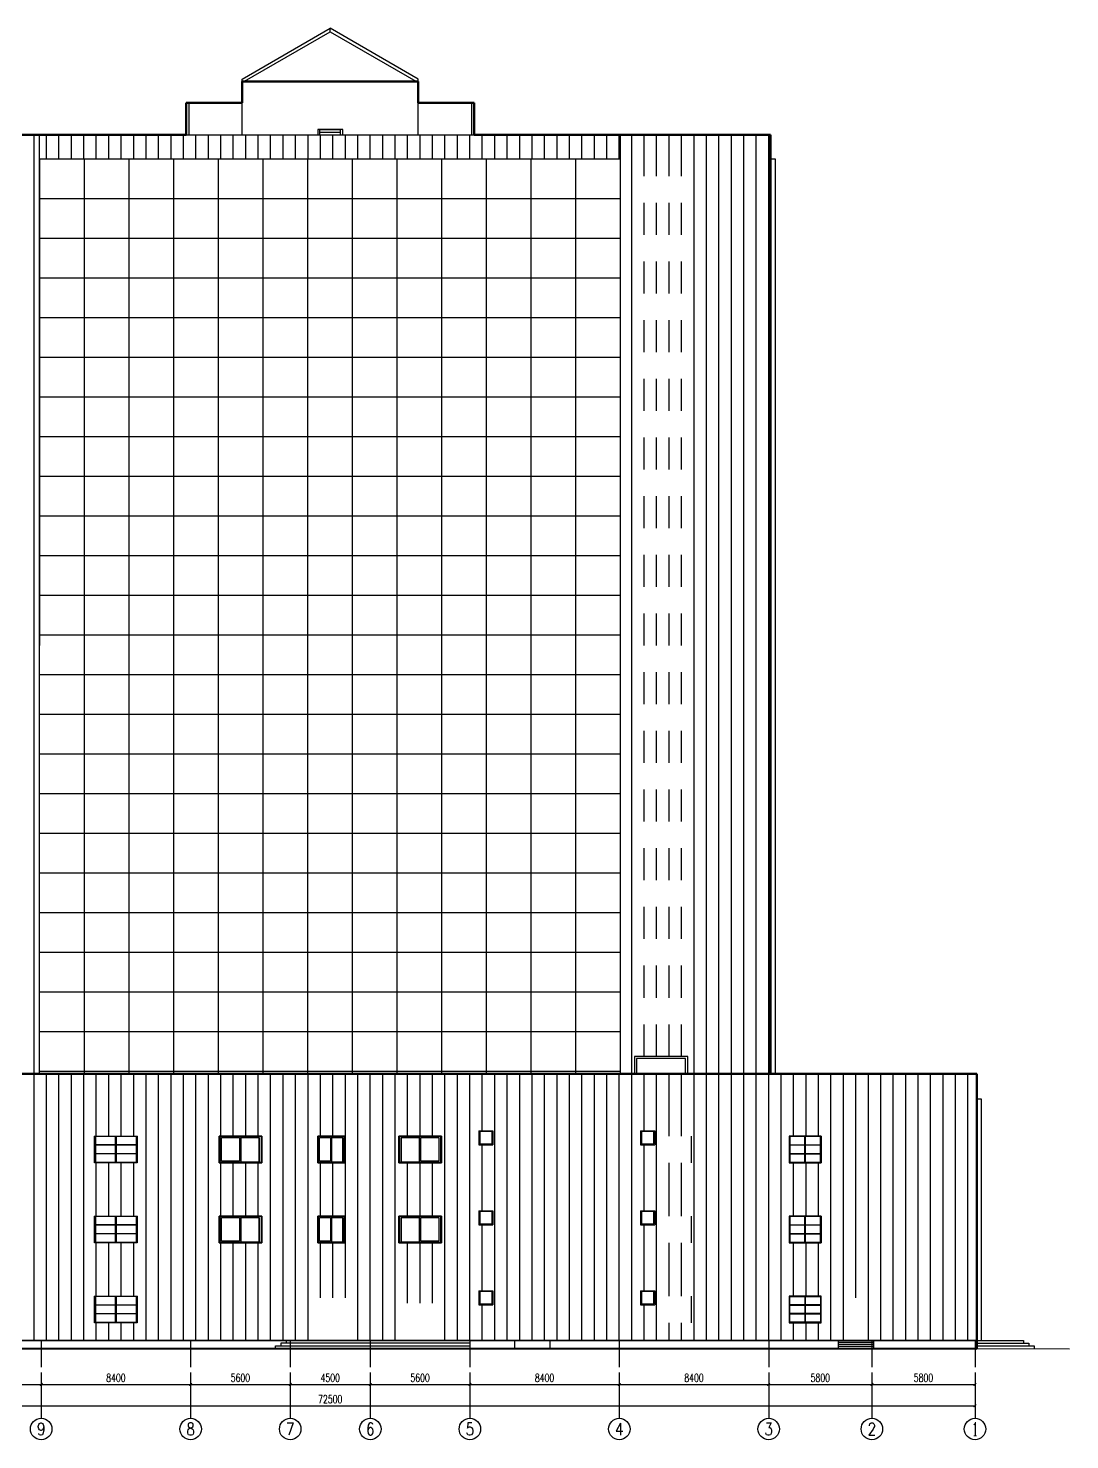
# Model space of a CAD drawing. Extents: x -71925 to 16924, y -5583 to 73800.
# Drawn here: x -41627 to 16924, y -5583 to 73800 of the extents above; entities that cross this region are included whole.
import ezdxf
from ezdxf.enums import TextEntityAlignment as Align

# ---------------------------------------------------------------- set-up
doc = ezdxf.new("R2010")
doc.units = 0
doc.header["$LTSCALE"] = 1000
doc.header["$MEASUREMENT"] = 0
for name, color, linetype in [('3T_GLASS', 5, 'Continuous'), ('AXIS', 3, 'Continuous'), ('AXIS_TEXT', 7, 'Continuous'), ('E_CURTWALL', 71, 'Continuous'), ('E_FLOOR', 4, 'Continuous'), ('E_LINE', 7, 'Continuous'), ('E_ROOF', 4, 'Continuous'), ('E_STAIR', 2, 'Continuous'), ('E_WINDOW', 4, 'Continuous'), ('WALL', 160, 'Continuous')]:
    doc.layers.add(name, color=color, linetype=linetype)
doc.layers.add('DOTE', color=1, linetype='Continuous', plot=False)
doc.layers.add('outline', color=10, linetype='Continuous', lineweight=50)
doc.styles.add('_TCH_AXIS', font='COMPLEX', dxfattribs={"bigfont": 'GBCBIG'})
doc.styles.add('_TCH_DIM_T3', font='SIMPLEX', dxfattribs={"width": 0.705882, "bigfont": 'GBCBIG'})
doc.dimstyles.new('_TCH_ARCH&&100', dxfattribs={"dimtxt": 297.5, "dimasz": 100, "dimexe": 250, "dimexo": 300, "dimgap": 126.25, "dimtad": 1, "dimdec": 0, "dimzin": 0, "dimdsep": 46, "dimtxsty": '_TCH_DIM_T3', "dimblk": 'ARCHTICK', "dimcen": 0.09, "dimclrt": 7, "dimazin": 2, "dimtfac": 1, "dimtdec": 0, "dimtix": 1, "dimtmove": 2, "dimatfit": 3, "dimfxl": 1, "dimtolj": 1, "dimtzin": 0, "dimarcsym": 0})
pattern_1 = [(90, (0, 0), (-700, 4e-14), [])]

# ---------------------------------------------------------------- blocks, each defined once
blk = doc.blocks.new('*U2')
at = {"layer": 'E_WINDOW'}
for p, q in [((0, 800), (800, 800)), ((0, 800), (0, 0)), ((800, 800), (800, 0)), ((0, 0), (800, 0)), ((53, 747), (53, 53)), ((747, 747), (53, 747)), ((53, 53), (747, 53)), ((747, 53), (747, 747))]:
    blk.add_line(p, q, dxfattribs=at)
blk = doc.blocks.new('*U3')
at = {"layer": 'E_WINDOW'}
for p, q in [((0, 800), (800, 800)), ((0, 800), (0, 0)), ((800, 800), (800, 0)), ((0, 0), (800, 0)), ((53, 747), (53, 53)), ((747, 747), (53, 747)), ((53, 53), (747, 53)), ((747, 53), (747, 747))]:
    blk.add_line(p, q, dxfattribs=at)
blk = doc.blocks.new('*U5')
at = {"layer": 'E_WINDOW'}
for p, q in [((48, 1467), (0, 1500)), ((0, 1500), (2400, 1500)), ((0, 0), (0, 1500)), ((2352, 1467), (48, 1467)), ((48, 1467), (48, 33)), ((48, 996), (48, 1013)), ((48, 1013), (1176, 1013)), ((1176, 996), (48, 996)), ((1176, 1466), (1224, 1466)), ((1176, 34), (1176, 1466)), ((1224, 1466), (1224, 34)), ((1224, 1013), (2352, 1013)), ((2352, 996), (1224, 996)), ((2400, 1500), (2352, 1467)), ((2352, 33), (2352, 1467)), ((2352, 1013), (2352, 996)), ((2400, 1500), (2400, 0)), ((48, 33), (0, 0)), ((2400, 0), (0, 0)), ((48, 500), (48, 517)), ((48, 517), (1176, 517)), ((1176, 500), (48, 500)), ((48, 33), (2352, 33)), ((1224, 34), (1176, 34)), ((1224, 517), (2352, 517)), ((2352, 500), (1224, 500)), ((2352, 517), (2352, 500)), ((2352, 33), (2400, 0))]:
    blk.add_line(p, q, dxfattribs=at)
blk = doc.blocks.new('*U6')
at = {"layer": 'E_WINDOW'}
for p, q in [((2400, 1500), (0, 1500)), ((0, 0), (0, 1500)), ((40, 1483), (2360, 1483)), ((40, 17), (40, 1483)), ((140, 1417), (141, 1417)), ((140, 1417), (140, 83)), ((141, 33), (141, 1418)), ((141, 1418), (1150, 1418)), ((1150, 1483), (1150, 17)), ((1250, 1417), (2260, 1417)), ((1250, 83), (1250, 1417)), ((2260, 1417), (2260, 83)), ((2360, 17), (2360, 1483)), ((2400, 1500), (2400, 0)), ((0, 0), (2400, 0)), ((2360, 17), (40, 17)), ((141, 83), (140, 83)), ((1150, 33), (141, 33)), ((2260, 83), (1250, 83))]:
    blk.add_line(p, q, dxfattribs=at)
blk = doc.blocks.new('*U7')
at = {"layer": 'E_WINDOW'}
for p, q in [((1500, 1500), (0, 1500)), ((0, 0), (0, 1500)), ((25, 1483), (1475, 1483)), ((25, 1483), (25, 17)), ((88, 1417), (719, 1417)), ((88, 83), (88, 1417)), ((719, 1417), (719, 83)), ((781, 17), (781, 1483)), ((781, 1418), (1412, 1418)), ((1412, 1418), (1412, 33)), ((1412, 1417), (1412, 1417)), ((1412, 83), (1412, 1417)), ((1475, 1483), (1475, 17)), ((1500, 1500), (1500, 0)), ((0, 0), (1500, 0)), ((1475, 17), (25, 17)), ((719, 83), (88, 83)), ((1412, 33), (781, 33)), ((1412, 83), (1412, 83))]:
    blk.add_line(p, q, dxfattribs=at)
blk = doc.blocks.new('*U8')
at = {"layer": 'E_WINDOW'}
for p, q in [((2400, 1500), (0, 1500)), ((0, 0), (0, 1500)), ((40, 1483), (2360, 1483)), ((40, 1483), (40, 17)), ((140, 1417), (1150, 1417)), ((140, 83), (140, 1417)), ((1150, 1417), (1150, 83)), ((1250, 17), (1250, 1483)), ((1250, 1418), (2259, 1418)), ((2259, 1418), (2259, 33)), ((2259, 1417), (2260, 1417)), ((2260, 83), (2260, 1417)), ((2360, 1483), (2360, 17)), ((2400, 1500), (2400, 0)), ((0, 0), (2400, 0)), ((2360, 17), (40, 17)), ((1150, 83), (140, 83)), ((2259, 33), (1250, 33)), ((2260, 83), (2259, 83))]:
    blk.add_line(p, q, dxfattribs=at)
blk = doc.blocks.new('*U9')
at = {"layer": 'E_WINDOW'}
for p, q in [((0, 800), (800, 800)), ((0, 800), (0, 0)), ((800, 800), (800, 0)), ((0, 0), (800, 0)), ((53, 747), (53, 53)), ((747, 747), (53, 747)), ((53, 53), (747, 53)), ((747, 53), (747, 747))]:
    blk.add_line(p, q, dxfattribs=at)
blk = doc.blocks.new('*U10')
at = {"layer": 'E_WINDOW'}
for p, q in [((0, 800), (800, 800)), ((0, 800), (0, 0)), ((800, 800), (800, 0)), ((0, 0), (800, 0)), ((53, 747), (53, 53)), ((747, 747), (53, 747)), ((53, 53), (747, 53)), ((747, 53), (747, 747))]:
    blk.add_line(p, q, dxfattribs=at)
blk = doc.blocks.new('*U13')
at = {"layer": 'E_WINDOW'}
for p, q in [((2400, 1500), (0, 1500)), ((0, 0), (0, 1500)), ((40, 1483), (2360, 1483)), ((40, 1483), (40, 17)), ((140, 1417), (1150, 1417)), ((140, 83), (140, 1417)), ((1150, 1417), (1150, 83)), ((1250, 17), (1250, 1483)), ((1250, 1418), (2259, 1418)), ((2259, 1418), (2259, 33)), ((2259, 1417), (2260, 1417)), ((2260, 83), (2260, 1417)), ((2360, 1483), (2360, 17)), ((2400, 1500), (2400, 0)), ((0, 0), (2400, 0)), ((2360, 17), (40, 17)), ((1150, 83), (140, 83)), ((2259, 33), (1250, 33)), ((2260, 83), (2259, 83))]:
    blk.add_line(p, q, dxfattribs=at)
blk = doc.blocks.new('*U14')
at = {"layer": 'E_WINDOW'}
for p, q in [((1500, 1500), (0, 1500)), ((0, 0), (0, 1500)), ((25, 1483), (1475, 1483)), ((25, 1483), (25, 17)), ((88, 1417), (719, 1417)), ((88, 83), (88, 1417)), ((719, 1417), (719, 83)), ((781, 17), (781, 1483)), ((781, 1418), (1412, 1418)), ((1412, 1418), (1412, 33)), ((1412, 1417), (1412, 1417)), ((1412, 83), (1412, 1417)), ((1475, 1483), (1475, 17)), ((1500, 1500), (1500, 0)), ((0, 0), (1500, 0)), ((1475, 17), (25, 17)), ((719, 83), (88, 83)), ((1412, 33), (781, 33)), ((1412, 83), (1412, 83))]:
    blk.add_line(p, q, dxfattribs=at)
blk = doc.blocks.new('*U15')
at = {"layer": 'E_WINDOW'}
for p, q in [((2400, 1500), (0, 1500)), ((0, 0), (0, 1500)), ((40, 1483), (2360, 1483)), ((40, 17), (40, 1483)), ((140, 1417), (141, 1417)), ((140, 1417), (140, 83)), ((141, 33), (141, 1418)), ((141, 1418), (1150, 1418)), ((1150, 1483), (1150, 17)), ((1250, 1417), (2260, 1417)), ((1250, 83), (1250, 1417)), ((2260, 1417), (2260, 83)), ((2360, 17), (2360, 1483)), ((2400, 1500), (2400, 0)), ((0, 0), (2400, 0)), ((2360, 17), (40, 17)), ((141, 83), (140, 83)), ((1150, 33), (141, 33)), ((2260, 83), (1250, 83))]:
    blk.add_line(p, q, dxfattribs=at)
blk = doc.blocks.new('*U16')
at = {"layer": 'E_WINDOW'}
for p, q in [((0, 800), (800, 800)), ((0, 800), (0, 0)), ((800, 800), (800, 0)), ((0, 0), (800, 0)), ((53, 747), (53, 53)), ((747, 747), (53, 747)), ((53, 53), (747, 53)), ((747, 53), (747, 747))]:
    blk.add_line(p, q, dxfattribs=at)
blk = doc.blocks.new('*U17')
at = {"layer": 'E_WINDOW'}
for p, q in [((0, 800), (800, 800)), ((0, 800), (0, 0)), ((800, 800), (800, 0)), ((0, 0), (800, 0)), ((53, 747), (53, 53)), ((747, 747), (53, 747)), ((53, 53), (747, 53)), ((747, 53), (747, 747))]:
    blk.add_line(p, q, dxfattribs=at)
blk = doc.blocks.new('*U4')
at = {"layer": 'E_WINDOW'}
for p, q in [((48, 1467), (0, 1500)), ((0, 1500), (2400, 1500)), ((0, 0), (0, 1500)), ((2352, 1467), (48, 1467)), ((48, 1467), (48, 33)), ((48, 996), (48, 1013)), ((48, 1013), (1176, 1013)), ((1176, 996), (48, 996)), ((1176, 1466), (1224, 1466)), ((1176, 34), (1176, 1466)), ((1224, 1466), (1224, 34)), ((1224, 1013), (2352, 1013)), ((2352, 996), (1224, 996)), ((2400, 1500), (2352, 1467)), ((2352, 33), (2352, 1467)), ((2352, 1013), (2352, 996)), ((2400, 1500), (2400, 0)), ((48, 33), (0, 0)), ((2400, 0), (0, 0)), ((48, 500), (48, 517)), ((48, 517), (1176, 517)), ((1176, 500), (48, 500)), ((48, 33), (2352, 33)), ((1224, 34), (1176, 34)), ((1224, 517), (2352, 517)), ((2352, 500), (1224, 500)), ((2352, 517), (2352, 500)), ((2352, 33), (2400, 0))]:
    blk.add_line(p, q, dxfattribs=at)
blk = doc.blocks.new('*U11')
at = {"layer": 'E_WINDOW'}
for p, q in [((48, 1467), (0, 1500)), ((0, 1500), (2400, 1500)), ((0, 1500), (0, 0)), ((48, 1467), (2352, 1467)), ((48, 33), (48, 1467)), ((1176, 1013), (48, 1013)), ((48, 996), (48, 1013)), ((1176, 996), (48, 996)), ((1176, 34), (1176, 1466)), ((1176, 1466), (1224, 1466)), ((1224, 34), (1224, 1466)), ((2352, 1013), (1224, 1013)), ((2352, 996), (1224, 996)), ((2400, 1500), (2352, 1467)), ((2352, 1467), (2352, 33)), ((2352, 1013), (2352, 996)), ((2400, 1500), (2400, 0)), ((48, 33), (0, 0)), ((2400, 0), (0, 0)), ((1176, 517), (48, 517)), ((48, 500), (48, 517)), ((1176, 500), (48, 500)), ((2352, 33), (48, 33)), ((1224, 34), (1176, 34)), ((2352, 517), (1224, 517)), ((2352, 500), (1224, 500)), ((2352, 517), (2352, 500)), ((2352, 33), (2400, 0))]:
    blk.add_line(p, q, dxfattribs=at)
blk = doc.blocks.new('*U12')
at = {"layer": 'E_WINDOW'}
for p, q in [((48, 1467), (0, 1500)), ((0, 1500), (2400, 1500)), ((0, 1500), (0, 0)), ((48, 1467), (2352, 1467)), ((48, 33), (48, 1467)), ((1176, 1013), (48, 1013)), ((48, 996), (48, 1013)), ((1176, 996), (48, 996)), ((1176, 34), (1176, 1466)), ((1176, 1466), (1224, 1466)), ((1224, 34), (1224, 1466)), ((2352, 1013), (1224, 1013)), ((2352, 996), (1224, 996)), ((2400, 1500), (2352, 1467)), ((2352, 1467), (2352, 33)), ((2352, 1013), (2352, 996)), ((2400, 1500), (2400, 0)), ((48, 33), (0, 0)), ((2400, 0), (0, 0)), ((1176, 517), (48, 517)), ((48, 500), (48, 517)), ((1176, 500), (48, 500)), ((2352, 33), (48, 33)), ((1224, 34), (1176, 34)), ((2352, 517), (1224, 517)), ((2352, 500), (1224, 500)), ((2352, 517), (2352, 500)), ((2352, 33), (2400, 0))]:
    blk.add_line(p, q, dxfattribs=at)
blk = doc.blocks.new('*U22')
at = {"layer": 'E_CURTWALL'}
blk.add_lwpolyline([(-16325, 0), (16325, 0)], dxfattribs=at)
blk = doc.blocks.new('*U23')
at = {"layer": 'outline', "color": 0, "linetype": 'ByBlock', "lineweight": -2, "transparency": 16777216}
for p in [(0, 51300), (0, 49070), (0, 46839), (0, 44609), (0, 42378), (0, 40148), (0, 37917), (0, 35687), (0, 33457), (0, 31226), (0, 28996), (0, 26765), (0, 24535), (0, 22304), (0, 20074), (0, 17843), (0, 15613), (0, 13383), (0, 11152), (0, 8922), (0, 6691), (0, 4461), (0, 2230), (0, 0)]:
    blk.add_blockref('*U22', p, dxfattribs=at)
blk = doc.blocks.new('*U24')
at = {"layer": 'E_CURTWALL'}
blk.add_line((-5, -25725), (5, 25725), dxfattribs=at)
blk = doc.blocks.new('*U25')
at = {"layer": 'outline', "color": 0, "linetype": 'ByBlock', "lineweight": -2, "transparency": 16777216}
for p in [(0, 0), (2512, 0), (5023, 0), (7535, 0), (10046, 0), (12558, 0), (15069, 0), (17581, 0), (20092, 0), (22604, 0), (25115, 0), (27627, 0), (30138, 0), (32650, 0)]:
    blk.add_blockref('*U24', p, dxfattribs=at)
blk = doc.blocks.new('_ArchTick')
at = {"color": 0, "linetype": 'ByBlock', "const_width": 0.4}
blk.add_lwpolyline([(-0.5, -0.5), (0.5, 0.5)], dxfattribs=at)
blk = doc.blocks.new('*D104')
at = {"layer": 'AXIS', "color": 0, "lineweight": -2, "transparency": 16777216}
for p, q in [((5800, -1800), (5800, -2725)), ((11600, -1800), (11600, -2725)), ((5800, -2475), (11600, -2475))]:
    blk.add_line(p, q, dxfattribs=at)
at = {"layer": 'Defpoints', "color": 0, "transparency": 16777216}
for p in [(5800, -1500), (11600, -1500), (11600, -2475)]:
    blk.add_point(p, dxfattribs=at)
at = {"layer": 'AXIS', "color": 0, "lineweight": -2, "transparency": 16777216, "xscale": 150, "yscale": 150, "zscale": 150, "rotation": 180}
blk.add_blockref('_ArchTick', (5800, -2475), dxfattribs=at)
at = {"layer": 'AXIS', "color": 0, "lineweight": -2, "transparency": 16777216, "xscale": 150, "yscale": 150, "zscale": 150}
blk.add_blockref('_ArchTick', (11600, -2475), dxfattribs=at)
at = {"layer": 'AXIS', "color": 7, "transparency": 16777216, "insert": (8700, -2100), "char_height": 450, "attachment_point": 5, "style": '_TCH_DIM_T3'}
blk.add_mtext('\\A1;5800', dxfattribs=at)
blk = doc.blocks.new('*D105')
at = {"layer": 'AXIS', "color": 0, "lineweight": -2, "transparency": 16777216}
for p, q in [((0, -1800), (0, -2725)), ((5800, -1800), (5800, -2725)), ((0, -2475), (5800, -2475))]:
    blk.add_line(p, q, dxfattribs=at)
at = {"layer": 'Defpoints', "color": 0, "transparency": 16777216}
for p in [(0, -1500), (5800, -1500), (5800, -2475)]:
    blk.add_point(p, dxfattribs=at)
at = {"layer": 'AXIS', "color": 0, "lineweight": -2, "transparency": 16777216, "xscale": 150, "yscale": 150, "zscale": 150, "rotation": 180}
blk.add_blockref('_ArchTick', (0, -2475), dxfattribs=at)
at = {"layer": 'AXIS', "color": 0, "lineweight": -2, "transparency": 16777216, "xscale": 150, "yscale": 150, "zscale": 150}
blk.add_blockref('_ArchTick', (5800, -2475), dxfattribs=at)
at = {"layer": 'AXIS', "color": 7, "transparency": 16777216, "insert": (2900, -2100), "char_height": 450, "attachment_point": 5, "style": '_TCH_DIM_T3'}
blk.add_mtext('\\A1;5800', dxfattribs=at)
blk = doc.blocks.new('*D106')
at = {"layer": 'AXIS', "color": 0, "lineweight": -2, "transparency": 16777216}
for p, q in [((-8400, -1800), (-8400, -2725)), ((0, -1800), (0, -2725)), ((-8400, -2475), (0, -2475))]:
    blk.add_line(p, q, dxfattribs=at)
at = {"layer": 'Defpoints', "color": 0, "transparency": 16777216}
for p in [(-8400, -1500), (0, -1500), (0, -2475)]:
    blk.add_point(p, dxfattribs=at)
at = {"layer": 'AXIS', "color": 0, "lineweight": -2, "transparency": 16777216, "xscale": 150, "yscale": 150, "zscale": 150, "rotation": 180}
blk.add_blockref('_ArchTick', (-8400, -2475), dxfattribs=at)
at = {"layer": 'AXIS', "color": 0, "lineweight": -2, "transparency": 16777216, "xscale": 150, "yscale": 150, "zscale": 150}
blk.add_blockref('_ArchTick', (0, -2475), dxfattribs=at)
at = {"layer": 'AXIS', "color": 7, "transparency": 16777216, "insert": (-4200, -2100), "char_height": 450, "attachment_point": 5, "style": '_TCH_DIM_T3'}
blk.add_mtext('\\A1;8400', dxfattribs=at)
blk = doc.blocks.new('*D107')
at = {"layer": 'AXIS', "color": 0, "lineweight": -2, "transparency": 16777216}
for p, q in [((-16800, -1800), (-16800, -2725)), ((-8400, -1800), (-8400, -2725)), ((-16800, -2475), (-8400, -2475))]:
    blk.add_line(p, q, dxfattribs=at)
at = {"layer": 'Defpoints', "color": 0, "transparency": 16777216}
for p in [(-16800, -1500), (-8400, -1500), (-8400, -2475)]:
    blk.add_point(p, dxfattribs=at)
at = {"layer": 'AXIS', "color": 0, "lineweight": -2, "transparency": 16777216, "xscale": 150, "yscale": 150, "zscale": 150, "rotation": 180}
blk.add_blockref('_ArchTick', (-16800, -2475), dxfattribs=at)
at = {"layer": 'AXIS', "color": 0, "lineweight": -2, "transparency": 16777216, "xscale": 150, "yscale": 150, "zscale": 150}
blk.add_blockref('_ArchTick', (-8400, -2475), dxfattribs=at)
at = {"layer": 'AXIS', "color": 7, "transparency": 16777216, "insert": (-12600, -2100), "char_height": 450, "attachment_point": 5, "style": '_TCH_DIM_T3'}
blk.add_mtext('\\A1;8400', dxfattribs=at)
blk = doc.blocks.new('*D108')
at = {"layer": 'AXIS', "color": 0, "lineweight": -2, "transparency": 16777216}
for p, q in [((-22400, -1800), (-22400, -2725)), ((-16800, -1800), (-16800, -2725)), ((-22400, -2475), (-16800, -2475))]:
    blk.add_line(p, q, dxfattribs=at)
at = {"layer": 'Defpoints', "color": 0, "transparency": 16777216}
for p in [(-22400, -1500), (-16800, -1500), (-16800, -2475)]:
    blk.add_point(p, dxfattribs=at)
at = {"layer": 'AXIS', "color": 0, "lineweight": -2, "transparency": 16777216, "xscale": 150, "yscale": 150, "zscale": 150, "rotation": 180}
blk.add_blockref('_ArchTick', (-22400, -2475), dxfattribs=at)
at = {"layer": 'AXIS', "color": 0, "lineweight": -2, "transparency": 16777216, "xscale": 150, "yscale": 150, "zscale": 150}
blk.add_blockref('_ArchTick', (-16800, -2475), dxfattribs=at)
at = {"layer": 'AXIS', "color": 7, "transparency": 16777216, "insert": (-19600, -2100), "char_height": 450, "attachment_point": 5, "style": '_TCH_DIM_T3'}
blk.add_mtext('\\A1;5600', dxfattribs=at)
blk = doc.blocks.new('*D109')
at = {"layer": 'AXIS', "color": 0, "lineweight": -2, "transparency": 16777216}
for p, q in [((-26900, -1800), (-26900, -2725)), ((-22400, -1800), (-22400, -2725)), ((-26900, -2475), (-22400, -2475))]:
    blk.add_line(p, q, dxfattribs=at)
at = {"layer": 'Defpoints', "color": 0, "transparency": 16777216}
for p in [(-26900, -1500), (-22400, -1500), (-22400, -2475)]:
    blk.add_point(p, dxfattribs=at)
at = {"layer": 'AXIS', "color": 0, "lineweight": -2, "transparency": 16777216, "xscale": 150, "yscale": 150, "zscale": 150, "rotation": 180}
blk.add_blockref('_ArchTick', (-26900, -2475), dxfattribs=at)
at = {"layer": 'AXIS', "color": 0, "lineweight": -2, "transparency": 16777216, "xscale": 150, "yscale": 150, "zscale": 150}
blk.add_blockref('_ArchTick', (-22400, -2475), dxfattribs=at)
at = {"layer": 'AXIS', "color": 7, "transparency": 16777216, "insert": (-24650, -2100), "char_height": 450, "attachment_point": 5, "style": '_TCH_DIM_T3'}
blk.add_mtext('\\A1;4500', dxfattribs=at)
blk = doc.blocks.new('*D110')
at = {"layer": 'AXIS', "color": 0, "lineweight": -2, "transparency": 16777216}
for p, q in [((-32500, -1800), (-32500, -2725)), ((-26900, -1800), (-26900, -2725)), ((-32500, -2475), (-26900, -2475))]:
    blk.add_line(p, q, dxfattribs=at)
at = {"layer": 'Defpoints', "color": 0, "transparency": 16777216}
for p in [(-32500, -1500), (-26900, -1500), (-26900, -2475)]:
    blk.add_point(p, dxfattribs=at)
at = {"layer": 'AXIS', "color": 0, "lineweight": -2, "transparency": 16777216, "xscale": 150, "yscale": 150, "zscale": 150, "rotation": 180}
blk.add_blockref('_ArchTick', (-32500, -2475), dxfattribs=at)
at = {"layer": 'AXIS', "color": 0, "lineweight": -2, "transparency": 16777216, "xscale": 150, "yscale": 150, "zscale": 150}
blk.add_blockref('_ArchTick', (-26900, -2475), dxfattribs=at)
at = {"layer": 'AXIS', "color": 7, "transparency": 16777216, "insert": (-29700, -2100), "char_height": 450, "attachment_point": 5, "style": '_TCH_DIM_T3'}
blk.add_mtext('\\A1;5600', dxfattribs=at)
blk = doc.blocks.new('*D111')
at = {"layer": 'AXIS', "color": 0, "lineweight": -2, "transparency": 16777216}
for p, q in [((-40900, -1800), (-40900, -2725)), ((-32500, -1800), (-32500, -2725)), ((-40900, -2475), (-32500, -2475))]:
    blk.add_line(p, q, dxfattribs=at)
at = {"layer": 'Defpoints', "color": 0, "transparency": 16777216}
for p in [(-40900, -1500), (-32500, -1500), (-32500, -2475)]:
    blk.add_point(p, dxfattribs=at)
at = {"layer": 'AXIS', "color": 0, "lineweight": -2, "transparency": 16777216, "xscale": 150, "yscale": 150, "zscale": 150, "rotation": 180}
blk.add_blockref('_ArchTick', (-40900, -2475), dxfattribs=at)
at = {"layer": 'AXIS', "color": 0, "lineweight": -2, "transparency": 16777216, "xscale": 150, "yscale": 150, "zscale": 150}
blk.add_blockref('_ArchTick', (-32500, -2475), dxfattribs=at)
at = {"layer": 'AXIS', "color": 7, "transparency": 16777216, "insert": (-36700, -2100), "char_height": 450, "attachment_point": 5, "style": '_TCH_DIM_T3'}
blk.add_mtext('\\A1;8400', dxfattribs=at)
blk = doc.blocks.new('*D112')
at = {"layer": 'AXIS', "color": 0, "lineweight": -2, "transparency": 16777216}
for p, q in [((-49300, -1800), (-49300, -2725)), ((-40900, -1800), (-40900, -2725)), ((-49300, -2475), (-40900, -2475))]:
    blk.add_line(p, q, dxfattribs=at)
at = {"layer": 'Defpoints', "color": 0, "transparency": 16777216}
for p in [(-49300, -1500), (-40900, -1500), (-40900, -2475)]:
    blk.add_point(p, dxfattribs=at)
at = {"layer": 'AXIS', "color": 0, "lineweight": -2, "transparency": 16777216, "xscale": 150, "yscale": 150, "zscale": 150, "rotation": 180}
blk.add_blockref('_ArchTick', (-49300, -2475), dxfattribs=at)
at = {"layer": 'AXIS', "color": 0, "lineweight": -2, "transparency": 16777216, "xscale": 150, "yscale": 150, "zscale": 150}
blk.add_blockref('_ArchTick', (-40900, -2475), dxfattribs=at)
at = {"layer": 'AXIS', "color": 7, "transparency": 16777216, "insert": (-45100, -2100), "char_height": 450, "attachment_point": 5, "style": '_TCH_DIM_T3'}
blk.add_mtext('\\A1;8400', dxfattribs=at)
blk = doc.blocks.new('*D115')
at = {"layer": 'AXIS', "color": 0, "lineweight": -2, "transparency": 16777216}
for p, q in [((-60900, -2200), (-60900, -3925)), ((11600, -2200), (11600, -3925)), ((-60900, -3675), (11600, -3675))]:
    blk.add_line(p, q, dxfattribs=at)
at = {"layer": 'Defpoints', "color": 0, "transparency": 16777216}
for p in [(-60900, -1900), (11600, -1900), (11600, -3675)]:
    blk.add_point(p, dxfattribs=at)
at = {"layer": 'AXIS', "color": 0, "lineweight": -2, "transparency": 16777216, "xscale": 150, "yscale": 150, "zscale": 150, "rotation": 180}
blk.add_blockref('_ArchTick', (-60900, -3675), dxfattribs=at)
at = {"layer": 'AXIS', "color": 0, "lineweight": -2, "transparency": 16777216, "xscale": 150, "yscale": 150, "zscale": 150}
blk.add_blockref('_ArchTick', (11600, -3675), dxfattribs=at)
at = {"layer": 'AXIS', "color": 7, "transparency": 16777216, "insert": (-24650, -3300), "char_height": 450, "attachment_point": 5, "style": '_TCH_DIM_T3'}
blk.add_mtext('\\A1;72500', dxfattribs=at)

msp = doc.modelspace()

# ---------------------------------------------------------------- hatches: boundary and pattern name
at = {"layer": '3T_GLASS'}
h = msp.add_hatch(dxfattribs=at)
h.set_pattern_fill('饰面砖', color=256, scale=350)
h.set_pattern_definition(pattern_1)
h.paths.add_polyline_path([(-40985.1, 67800), (-49400, 67800), (-49400, 15000), (-44750, 15000), (-44750, 15980), (-41750, 15980), (-41750, 15000), (-40985.1, 15000)])
h.paths.add_polyline_path([(-44750, 52280), (-41750, 52280), (-41750, 50780), (-44750, 50780)], flags=16)
h.paths.add_polyline_path([(-44750, 54080), (-44750, 55580), (-41750, 55580), (-41750, 54080)], flags=16)
h.paths.add_polyline_path([(-44625, 52155), (-41875, 52155), (-41875, 50905), (-44625, 50905)], flags=0)
h.paths.add_polyline_path([(-44625, 54205), (-44625, 55455), (-41875, 55455), (-41875, 54205)], flags=0)
h.paths.add_polyline_path([(-44750, 48980), (-41750, 48980), (-41750, 47480), (-44750, 47480)], flags=16)
h.paths.add_polyline_path([(-44625, 48855), (-41875, 48855), (-41875, 47605), (-44625, 47605)], flags=0)
h.paths.add_polyline_path([(-44750, 57380), (-44750, 58880), (-41750, 58880), (-41750, 57380)], flags=16)
h.paths.add_polyline_path([(-44625, 57505), (-44625, 58755), (-41875, 58755), (-41875, 57505)], flags=0)
h.paths.add_polyline_path([(-44750, 45680), (-41750, 45680), (-41750, 44180), (-44750, 44180)], flags=16)
h.paths.add_polyline_path([(-44625, 45555), (-41875, 45555), (-41875, 44305), (-44625, 44305)], flags=0)
h.paths.add_polyline_path([(-44750, 60680), (-44750, 62180), (-41750, 62180), (-41750, 60680)], flags=16)
h.paths.add_polyline_path([(-44625, 60805), (-44625, 62055), (-41875, 62055), (-41875, 60805)], flags=0)
h.paths.add_polyline_path([(-44750, 42380), (-41750, 42380), (-41750, 40880), (-44750, 40880)], flags=16)
h.paths.add_polyline_path([(-44625, 42255), (-41875, 42255), (-41875, 41005), (-44625, 41005)], flags=0)
h.paths.add_polyline_path([(-44750, 63980), (-44750, 65480), (-41750, 65480), (-41750, 63980)], flags=16)
h.paths.add_polyline_path([(-44625, 64105), (-44625, 65355), (-41875, 65355), (-41875, 64105)], flags=0)
h.paths.add_polyline_path([(-44750, 39080), (-41750, 39080), (-41750, 37580), (-44750, 37580)], flags=16)
h.paths.add_polyline_path([(-44625, 38955), (-41875, 38955), (-41875, 37705), (-44625, 37705)], flags=0)
h.paths.add_polyline_path([(-44750, 35780), (-41750, 35780), (-41750, 34280), (-44750, 34280)], flags=16)
h.paths.add_polyline_path([(-44625, 35655), (-41875, 35655), (-41875, 34405), (-44625, 34405)], flags=0)
h.paths.add_polyline_path([(-44750, 32480), (-41750, 32480), (-41750, 30980), (-44750, 30980)], flags=16)
h.paths.add_polyline_path([(-44625, 32355), (-41875, 32355), (-41875, 31105), (-44625, 31105)], flags=0)
h.paths.add_polyline_path([(-44750, 29180), (-41750, 29180), (-41750, 27680), (-44750, 27680)], flags=16)
h.paths.add_polyline_path([(-44625, 29055), (-41875, 29055), (-41875, 27805), (-44625, 27805)], flags=0)
h.paths.add_polyline_path([(-44750, 25880), (-41750, 25880), (-41750, 24380), (-44750, 24380)], flags=16)
h.paths.add_polyline_path([(-44625, 25755), (-41875, 25755), (-41875, 24505), (-44625, 24505)], flags=0)
h.paths.add_polyline_path([(-44750, 22580), (-41750, 22580), (-41750, 21080), (-44750, 21080)], flags=16)
h.paths.add_polyline_path([(-44625, 22455), (-41875, 22455), (-41875, 21205), (-44625, 21205)], flags=0)
h.paths.add_polyline_path([(-44750, 19280), (-41750, 19280), (-41750, 17780), (-44750, 17780)], flags=16)
h.paths.add_polyline_path([(-44625, 19155), (-41875, 19155), (-41875, 17905), (-44625, 17905)], flags=0)
h = msp.add_hatch(dxfattribs=at)
h.set_pattern_fill('饰面砖', color=256, scale=350)
h.set_pattern_definition(pattern_1)
h.paths.add_polyline_path([(-8325, 67800), (-40985.1, 67800), (-40985.1, 66450), (-8325, 66450)])
h = msp.add_hatch(dxfattribs=at)
h.set_pattern_fill('饰面砖', color=256, scale=350)
h.set_pattern_definition(pattern_1)
h.paths.add_polyline_path([(100, 67800), (-8325, 67800), (-8325, 15000), (-7550, 15000), (-7550, 15980), (-4550, 15980), (-4550, 15000), (100, 15000)])
h.paths.add_polyline_path([(-4550, 57380), (-7550, 57380), (-7550, 58880), (-4550, 58880)], flags=16)
h.paths.add_polyline_path([(-4675, 57505), (-7425, 57505), (-7425, 58755), (-4675, 58755)], flags=0)
h.paths.add_polyline_path([(-4550, 55580), (-4550, 54080), (-7550, 54080), (-7550, 55580)], flags=16)
h.paths.add_polyline_path([(-4675, 55455), (-4675, 54205), (-7425, 54205), (-7425, 55455)], flags=0)
h.paths.add_polyline_path([(-4550, 60680), (-7550, 60680), (-7550, 62180), (-4550, 62180)], flags=16)
h.paths.add_polyline_path([(-4675, 60805), (-7425, 60805), (-7425, 62055), (-4675, 62055)], flags=0)
h.paths.add_polyline_path([(-4550, 52280), (-4550, 50780), (-7550, 50780), (-7550, 52280)], flags=16)
h.paths.add_polyline_path([(-4675, 52155), (-4675, 50905), (-7425, 50905), (-7425, 52155)], flags=0)
h.paths.add_polyline_path([(-4550, 63980), (-7550, 63980), (-7550, 65480), (-4550, 65480)], flags=16)
h.paths.add_polyline_path([(-4675, 64105), (-7425, 64105), (-7425, 65355), (-4675, 65355)], flags=0)
h.paths.add_polyline_path([(-4550, 48980), (-4550, 47480), (-7550, 47480), (-7550, 48980)], flags=16)
h.paths.add_polyline_path([(-4675, 48855), (-4675, 47605), (-7425, 47605), (-7425, 48855)], flags=0)
h.paths.add_polyline_path([(-4550, 45680), (-4550, 44180), (-7550, 44180), (-7550, 45680)], flags=16)
h.paths.add_polyline_path([(-4675, 45555), (-4675, 44305), (-7425, 44305), (-7425, 45555)], flags=0)
h.paths.add_polyline_path([(-4550, 42380), (-4550, 40880), (-7550, 40880), (-7550, 42380)], flags=16)
h.paths.add_polyline_path([(-4675, 42255), (-4675, 41005), (-7425, 41005), (-7425, 42255)], flags=0)
h.paths.add_polyline_path([(-4550, 39080), (-4550, 37580), (-7550, 37580), (-7550, 39080)], flags=16)
h.paths.add_polyline_path([(-4675, 38955), (-4675, 37705), (-7425, 37705), (-7425, 38955)], flags=0)
h.paths.add_polyline_path([(-4550, 35780), (-4550, 34280), (-7550, 34280), (-7550, 35780)], flags=16)
h.paths.add_polyline_path([(-4675, 35655), (-4675, 34405), (-7425, 34405), (-7425, 35655)], flags=0)
h.paths.add_polyline_path([(-4550, 32480), (-4550, 30980), (-7550, 30980), (-7550, 32480)], flags=16)
h.paths.add_polyline_path([(-4675, 32355), (-4675, 31105), (-7425, 31105), (-7425, 32355)], flags=0)
h.paths.add_polyline_path([(-4550, 29180), (-4550, 27680), (-7550, 27680), (-7550, 29180)], flags=16)
h.paths.add_polyline_path([(-4675, 29055), (-4675, 27805), (-7425, 27805), (-7425, 29055)], flags=0)
h.paths.add_polyline_path([(-4550, 25880), (-4550, 24380), (-7550, 24380), (-7550, 25880)], flags=16)
h.paths.add_polyline_path([(-4675, 25755), (-4675, 24505), (-7425, 24505), (-7425, 25755)], flags=0)
h.paths.add_polyline_path([(-4550, 22580), (-4550, 21080), (-7550, 21080), (-7550, 22580)], flags=16)
h.paths.add_polyline_path([(-4675, 22455), (-4675, 21205), (-7425, 21205), (-7425, 22455)], flags=0)
h.paths.add_polyline_path([(-4550, 19280), (-4550, 17780), (-7550, 17780), (-7550, 19280)], flags=16)
h.paths.add_polyline_path([(-4675, 19155), (-4675, 17905), (-7425, 17905), (-7425, 19155)], flags=0)
h = msp.add_hatch(dxfattribs=at)
h.set_pattern_fill('饰面砖', color=256, scale=350)
h.set_pattern_definition(pattern_1)
h.paths.add_polyline_path([(-25850, 2400), (-23450, 2400), (-23450, 0), (-20500, 0), (-20500, 2100), (-18700, 2100), (-18700, 0), (4300, 0), (4300, 2400), (5500, 2400), (5500, 0), (11700, 0), (11700, 4500), (11700, 15000), (370, 15000), (-61000, 15000), (-61000, 4500), (-61000, 0), (-54800, 0), (-54800, 2400), (-53600, 2400), (-53600, 0), (-25850, 0)])
h.paths.add_polyline_path([(-25350, 10000), (-25350, 11500), (-23850, 11500), (-23850, 10000)], flags=16)
h.paths.add_polyline_path([(-25350, 7000), (-23850, 7000), (-23850, 5500), (-25350, 5500)], flags=16)
h.paths.add_polyline_path([(-28500, 10000), (-30900, 10000), (-30900, 11500), (-28500, 11500)], flags=16)
h.paths.add_polyline_path([(-28540, 10016.7), (-30860, 10016.7), (-30860, 11483.3), (-28540, 11483.3)], flags=0)
h.paths.add_polyline_path([(-28500, 7000), (-28500, 5500), (-30900, 5500), (-30900, 7000)], flags=16)
h.paths.add_polyline_path([(-28540, 6983.3), (-28540, 5516.7), (-30860, 5516.7), (-30860, 6983.3)], flags=0)
h.paths.add_polyline_path([(-29650, 10033.2), (-29650, 11417.8), (-28640, 11417.8), (-28640, 10033.2)], flags=0)
h.paths.add_polyline_path([(-28640, 5533.2), (-29650, 5533.2), (-29650, 6917.8), (-28640, 6917.8)], flags=0)
h.paths.add_polyline_path([(-29750, 10083.3), (-30760, 10083.3), (-30760, 11416.7), (-29750, 11416.7)], flags=0)
h.paths.add_polyline_path([(-29750, 6916.7), (-29750, 5583.3), (-30760, 5583.3), (-30760, 6916.7)], flags=0)
h.paths.add_polyline_path([(-20800, 10000), (-20800, 11500), (-18400, 11500), (-18400, 10000)], flags=16)
h.paths.add_polyline_path([(-20800, 7000), (-18400, 7000), (-18400, 5500), (-20800, 5500)], flags=16)
h.paths.add_polyline_path([(-20760, 10016.7), (-20760, 11483.3), (-18440, 11483.3), (-18440, 10016.7)], flags=0)
h.paths.add_polyline_path([(-20760, 6983.3), (-18440, 6983.3), (-18440, 5516.7), (-20760, 5516.7)], flags=0)
h.paths.add_polyline_path([(-20658.7, 10033.2), (-20658.7, 10083.3), (-20660, 10083.3), (-20660, 11417.8), (-19650, 11417.8), (-19650, 10033.2)], flags=0)
h.paths.add_polyline_path([(-19650, 6917.8), (-19650, 5533.2), (-20658.7, 5533.2), (-20658.7, 5583.3), (-20660, 5583.3), (-20660, 6917.8)], flags=0)
h.paths.add_polyline_path([(-19550, 10083.3), (-19550, 11416.7), (-18540, 11416.7), (-18540, 10083.3)], flags=0)
h.paths.add_polyline_path([(-19550, 6916.7), (-18540, 6916.7), (-18540, 5583.3), (-19550, 5583.3)], flags=0)
h.paths.add_polyline_path([(-35500, 10000), (-37900, 10000), (-37900, 11500), (-35500, 11500)], flags=16)
h.paths.add_polyline_path([(-35547.9, 10033.4), (-37852.1, 10033.4), (-37852.1, 11466.6), (-35547.9, 11466.6)], flags=0)
h.paths.add_polyline_path([(-35500, 7000), (-35500, 5500), (-37900, 5500), (-37900, 7000)], flags=16)
h.paths.add_polyline_path([(-35547.9, 6966.6), (-35547.9, 5533.4), (-37852.1, 5533.4), (-37852.1, 6966.6)], flags=0)
h.paths.add_polyline_path([(-35548.2, 10500.4), (-36676, 10500.4), (-36676, 10033.8), (-36724, 10033.8), (-36724, 10500.4), (-37851.8, 10500.4), (-37851.8, 10517.1), (-36724, 10517.1), (-36724, 10995.9), (-37851.8, 10995.9), (-37851.8, 11012.6), (-36724, 11012.6), (-36724, 11466.4), (-36676, 11466.4), (-36676, 11012.6), (-35548.2, 11012.6), (-35548.2, 10995.9), (-36676, 10995.9), (-36676, 10517.1), (-35548.2, 10517.1)], flags=0)
h.paths.add_polyline_path([(-35548.2, 6512.6), (-35548.2, 6495.9), (-36676, 6495.9), (-36676, 6017.1), (-35548.2, 6017.1), (-35548.2, 6000.4), (-36676, 6000.4), (-36676, 5533.8), (-36724, 5533.8), (-36724, 6000.4), (-37851.8, 6000.4), (-37851.8, 6017.1), (-36724, 6017.1), (-36724, 6495.9), (-37851.8, 6495.9), (-37851.8, 6512.6), (-36724, 6512.6), (-36724, 6966.4), (-36676, 6966.4), (-36676, 6512.6)], flags=0)
h.paths.add_polyline_path([(-16300, 7300), (-15500, 7300), (-15500, 6500), (-16300, 6500)], flags=16)
h.paths.add_polyline_path([(-16246.7, 7246.7), (-15553.3, 7246.7), (-15553.3, 6553.3), (-16246.7, 6553.3)], flags=0)
h.paths.add_polyline_path([(-16300, 11000), (-16300, 11800), (-15500, 11800), (-15500, 11000)], flags=16)
h.paths.add_polyline_path([(-16246.7, 11053.3), (-16246.7, 11746.7), (-15553.3, 11746.7), (-15553.3, 11053.3)], flags=0)
h.paths.add_polyline_path([(-35500, 2500), (-35500, 1000), (-37900, 1000), (-37900, 2500)], flags=16)
h.paths.add_polyline_path([(-35547.9, 2466.6), (-35547.9, 1033.4), (-37852.1, 1033.4), (-37852.1, 2466.6)], flags=0)
h.paths.add_polyline_path([(-35548.2, 2012.6), (-35548.2, 1995.9), (-36676, 1995.9), (-36676, 1517.1), (-35548.2, 1517.1), (-35548.2, 1500.4), (-36676, 1500.4), (-36676, 1033.8), (-36724, 1033.8), (-36724, 1500.4), (-37851.8, 1500.4), (-37851.8, 1517.1), (-36724, 1517.1), (-36724, 1995.9), (-37851.8, 1995.9), (-37851.8, 2012.6), (-36724, 2012.6), (-36724, 2466.4), (-36676, 2466.4), (-36676, 2012.6)], flags=0)
h.paths.add_polyline_path([(-16300, 2800), (-15500, 2800), (-15500, 2000), (-16300, 2000)], flags=16)
h.paths.add_polyline_path([(-16246.7, 2746.7), (-15553.3, 2746.7), (-15553.3, 2053.3), (-16246.7, 2053.3)], flags=0)
h.paths.add_polyline_path([(-42100, 10000), (-44500, 10000), (-44500, 11500), (-42100, 11500)], flags=16)
h.paths.add_polyline_path([(-42147.9, 10033.4), (-44452.1, 10033.4), (-44452.1, 11466.6), (-42147.9, 11466.6)], flags=0)
h.paths.add_polyline_path([(-42100, 7000), (-42100, 5500), (-44500, 5500), (-44500, 7000)], flags=16)
h.paths.add_polyline_path([(-42147.9, 6966.6), (-42147.9, 5533.4), (-44452.1, 5533.4), (-44452.1, 6966.6)], flags=0)
h.paths.add_polyline_path([(-42148.2, 10500.4), (-43276, 10500.4), (-43276, 10033.8), (-43324, 10033.8), (-43324, 10500.4), (-44451.8, 10500.4), (-44451.8, 10517.1), (-43324, 10517.1), (-43324, 10995.9), (-44451.8, 10995.9), (-44451.8, 11012.6), (-43324, 11012.6), (-43324, 11466.4), (-43276, 11466.4), (-43276, 11012.6), (-42148.2, 11012.6), (-42148.2, 10995.9), (-43276, 10995.9), (-43276, 10517.1), (-42148.2, 10517.1)], flags=0)
h.paths.add_polyline_path([(-42148.2, 6512.6), (-42148.2, 6495.9), (-43276, 6495.9), (-43276, 6017.1), (-42148.2, 6017.1), (-42148.2, 6000.4), (-43276, 6000.4), (-43276, 5533.8), (-43324, 5533.8), (-43324, 6000.4), (-44451.8, 6000.4), (-44451.8, 6017.1), (-43324, 6017.1), (-43324, 6495.9), (-44451.8, 6495.9), (-44451.8, 6512.6), (-43324, 6512.6), (-43324, 6966.4), (-43276, 6966.4), (-43276, 6512.6)], flags=0)
h.paths.add_polyline_path([(-42100, 2500), (-42100, 1000), (-44500, 1000), (-44500, 2500)], flags=16)
h.paths.add_polyline_path([(-42147.9, 2466.6), (-42147.9, 1033.4), (-44452.1, 1033.4), (-44452.1, 2466.6)], flags=0)
h.paths.add_polyline_path([(-42148.2, 2012.6), (-42148.2, 1995.9), (-43276, 1995.9), (-43276, 1517.1), (-42148.2, 1517.1), (-42148.2, 1500.4), (-43276, 1500.4), (-43276, 1033.8), (-43324, 1033.8), (-43324, 1500.4), (-44451.8, 1500.4), (-44451.8, 1517.1), (-43324, 1517.1), (-43324, 1995.9), (-44451.8, 1995.9), (-44451.8, 2012.6), (-43324, 2012.6), (-43324, 2466.4), (-43276, 2466.4), (-43276, 2012.6)], flags=0)
h.paths.add_polyline_path([(-7200, 7300), (-6400, 7300), (-6400, 6500), (-7200, 6500)], flags=16)
h.paths.add_polyline_path([(-7146.7, 7246.7), (-6453.3, 7246.7), (-6453.3, 6553.3), (-7146.7, 6553.3)], flags=0)
h.paths.add_polyline_path([(-7200, 11000), (-7200, 11800), (-6400, 11800), (-6400, 11000)], flags=16)
h.paths.add_polyline_path([(-7146.7, 11053.3), (-7146.7, 11746.7), (-6453.3, 11746.7), (-6453.3, 11053.3)], flags=0)
h.paths.add_polyline_path([(-7200, 2800), (-6400, 2800), (-6400, 2000), (-7200, 2000)], flags=16)
h.paths.add_polyline_path([(-7146.7, 2746.7), (-6453.3, 2746.7), (-6453.3, 2053.3), (-7146.7, 2053.3)], flags=0)
h.paths.add_polyline_path([(-5850, 10000), (-5850, 11500), (-4350, 11500), (-4350, 10000)], flags=16)
h.paths.add_polyline_path([(-5850, 7000), (-4350, 7000), (-4350, 5500), (-5850, 5500)], flags=16)
h.paths.add_polyline_path([(-5800, 10053.6), (-5800, 11446.4), (-5150, 11446.4), (-5150, 10053.6)], flags=0)
h.paths.add_polyline_path([(-5800, 6946.4), (-5150, 6946.4), (-5150, 5553.6), (-5800, 5553.6)], flags=0)
h.paths.add_polyline_path([(-5850, 2500), (-4350, 2500), (-4350, 1000), (-5850, 1000)], flags=16)
h.paths.add_polyline_path([(-5050, 10053.6), (-5050, 11446.4), (-4400, 11446.4), (-4400, 10053.6)], flags=0)
h.paths.add_polyline_path([(-5050, 6946.4), (-4400, 6946.4), (-4400, 5553.6), (-5050, 5553.6)], flags=0)
h.paths.add_polyline_path([(-5800, 2446.4), (-5150, 2446.4), (-5150, 1053.6), (-5800, 1053.6)], flags=0)
h.paths.add_polyline_path([(-5050, 2446.4), (-4400, 2446.4), (-4400, 1053.6), (-5050, 1053.6)], flags=0)
h.paths.add_polyline_path([(-50450, 10000), (-52250, 10000), (-52250, 11500), (-50450, 11500)], flags=16)
h.paths.add_polyline_path([(-50485.9, 10033.4), (-52214.1, 10033.4), (-52214.1, 11466.6), (-50485.9, 11466.6)], flags=0)
h.paths.add_polyline_path([(-50450, 7000), (-50450, 5500), (-52250, 5500), (-52250, 7000)], flags=16)
h.paths.add_polyline_path([(-50485.9, 6966.6), (-50485.9, 5533.4), (-52214.1, 5533.4), (-52214.1, 6966.6)], flags=0)
h.paths.add_polyline_path([(-50486.1, 10500.4), (-51332, 10500.4), (-51332, 10033.8), (-51368, 10033.8), (-51368, 10500.4), (-52213.9, 10500.4), (-52213.9, 10517.1), (-51368, 10517.1), (-51368, 10995.9), (-52213.9, 10995.9), (-52213.9, 11012.6), (-51368, 11012.6), (-51368, 11466.4), (-51332, 11466.4), (-51332, 11012.6), (-50486.1, 11012.6), (-50486.1, 10995.9), (-51332, 10995.9), (-51332, 10517.1), (-50486.1, 10517.1)], flags=0)
h.paths.add_polyline_path([(-50486.1, 6512.6), (-50486.1, 6495.9), (-51332, 6495.9), (-51332, 6017.1), (-50486.1, 6017.1), (-50486.1, 6000.4), (-51332, 6000.4), (-51332, 5533.8), (-51368, 5533.8), (-51368, 6000.4), (-52213.9, 6000.4), (-52213.9, 6017.1), (-51368, 6017.1), (-51368, 6495.9), (-52213.9, 6495.9), (-52213.9, 6512.6), (-51368, 6512.6), (-51368, 6966.4), (-51332, 6966.4), (-51332, 6512.6)], flags=0)
h.paths.add_polyline_path([(-50450, 2500), (-50450, 1000), (-52250, 1000), (-52250, 2500)], flags=16)
h.paths.add_polyline_path([(-50485.9, 2466.6), (-50485.9, 1033.4), (-52214.1, 1033.4), (-52214.1, 2466.6)], flags=0)
h.paths.add_polyline_path([(-50486.1, 2012.6), (-50486.1, 1995.9), (-51332, 1995.9), (-51332, 1517.1), (-50486.1, 1517.1), (-50486.1, 1500.4), (-51332, 1500.4), (-51332, 1033.8), (-51368, 1033.8), (-51368, 1500.4), (-52213.9, 1500.4), (-52213.9, 1517.1), (-51368, 1517.1), (-51368, 1995.9), (-52213.9, 1995.9), (-52213.9, 2012.6), (-51368, 2012.6), (-51368, 2466.4), (-51332, 2466.4), (-51332, 2012.6)], flags=0)
h.paths.add_polyline_path([(1150, 10000), (1150, 11500), (2950, 11500), (2950, 10000)], flags=16)
h.paths.add_polyline_path([(1185.9, 10033.4), (1185.9, 11466.6), (2914.1, 11466.6), (2914.1, 10033.4)], flags=0)
h.paths.add_polyline_path([(1150, 7000), (2950, 7000), (2950, 5500), (1150, 5500)], flags=16)
h.paths.add_polyline_path([(1185.9, 6966.6), (2914.1, 6966.6), (2914.1, 5533.4), (1185.9, 5533.4)], flags=0)
h.paths.add_polyline_path([(1186.1, 10517.1), (2032, 10517.1), (2032, 10995.9), (1186.1, 10995.9), (1186.1, 11012.6), (2032, 11012.6), (2032, 11466.4), (2068, 11466.4), (2068, 11012.6), (2913.9, 11012.6), (2913.9, 10995.9), (2068, 10995.9), (2068, 10517.1), (2913.9, 10517.1), (2913.9, 10500.4), (2068, 10500.4), (2068, 10033.8), (2032, 10033.8), (2032, 10500.4), (1186.1, 10500.4)], flags=0)
h.paths.add_polyline_path([(1186.1, 6512.6), (2032, 6512.6), (2032, 6966.4), (2068, 6966.4), (2068, 6512.6), (2913.9, 6512.6), (2913.9, 6495.9), (2068, 6495.9), (2068, 6017.1), (2913.9, 6017.1), (2913.9, 6000.4), (2068, 6000.4), (2068, 5533.8), (2032, 5533.8), (2032, 6000.4), (1186.1, 6000.4), (1186.1, 6017.1), (2032, 6017.1), (2032, 6495.9), (1186.1, 6495.9)], flags=0)
h.paths.add_polyline_path([(1150, 2500), (2950, 2500), (2950, 1000), (1150, 1000)], flags=16)
h.paths.add_polyline_path([(1185.9, 2466.6), (2914.1, 2466.6), (2914.1, 1033.4), (1185.9, 1033.4)], flags=0)
h.paths.add_polyline_path([(1186.1, 2012.6), (2032, 2012.6), (2032, 2466.4), (2068, 2466.4), (2068, 2012.6), (2913.9, 2012.6), (2913.9, 1995.9), (2068, 1995.9), (2068, 1517.1), (2913.9, 1517.1), (2913.9, 1500.4), (2068, 1500.4), (2068, 1033.8), (2032, 1033.8), (2032, 1500.4), (1186.1, 1500.4), (1186.1, 1517.1), (2032, 1517.1), (2032, 1995.9), (1186.1, 1995.9)], flags=0)

# ---------------------------------------------------------------- linework, layer by layer
for points in [[(-49400, 15000), (-40985.1, 15000), (-40985.1, 67800), (-49400, 67800)], [(-8325, 67800), (100, 67800), (100, 15000), (-8325, 15000)]]:
    msp.add_lwpolyline(points, close=True)
at = {"layer": 'AXIS'}
for p, q in [((-40900, -1900), (-40900, -4375)), ((-32500, -1900), (-32500, -4375)), ((-26900, -1900), (-26900, -4375)), ((-22400, -1900), (-22400, -4375)), ((-16800, -1900), (-16800, -4375)), ((-8400, -1900), (-8400, -4375)), ((0, -1900), (0, -4375)), ((5800, -1900), (5800, -4375)), ((11600, -1900), (11600, -4375))]:
    msp.add_line(p, q, dxfattribs=at)
for centre in [(-40900, -4979), (-32500, -4979), (-26900, -4979), (-22400, -4979), (-16800, -4979), (-8400, -4979), (0, -4979), (5800, -4979), (11600, -4979)]:
    msp.add_circle(centre, 604, dxfattribs=at)
at = {"layer": 'DOTE'}
for p, q in [((-40900, 0), (-40900, -1500)), ((-32500, 0), (-32500, -1500)), ((-26900, 0), (-26900, -1500)), ((-22400, 0), (-22400, -1500)), ((-16800, 0), (-16800, -1500)), ((-8400, 0), (-8400, -1500)), ((0, 0), (0, -1500)), ((5800, 0), (5800, -1500)), ((11600, 0), (11600, -1500))]:
    msp.add_line(p, q, dxfattribs=at)
at = {"layer": 'E_CURTWALL'}
for p, q in [((-8325, 15000), (-8325, 63150)), ((11970, 13575), (11700, 13575)), ((11970, 8925), (11970, 13575)), ((11970, 4425), (11970, 9000)), ((11970, 0), (11970, 4500))]:
    msp.add_line(p, q, dxfattribs=at)
for points in [[(-40975, 67800), (-8325, 67800)], [(100, 66450), (370, 66450), (370, 63075), (370, 15000)], [(-40985.1, 15000), (-40975, 63150)]]:
    msp.add_lwpolyline(points, dxfattribs=at)
at = {"layer": 'E_FLOOR'}
msp.add_lwpolyline([(-61000, 0), (11700, 0)], dxfattribs=at)
at = {"layer": 'E_LINE'}
for p, q in [((-29600, 67800), (-29600, 70800)), ((-29600, 70800), (-19700, 70800)), ((-19700, 67800), (-19700, 70800)), ((-29600, 69600), (-32750, 69600)), ((-32600, 69600), (-32600, 67800)), ((-19700, 69600), (-16550, 69600)), ((-16700, 69600), (-16700, 67800)), ((-49400, 67800), (100, 67800)), ((100, 63150), (100, 15000)), ((370, 15000), (-61000, 15000)), ((11700, 15000), (370, 15000)), ((11700, 15000), (11700, 4500)), ((-4350, 10000), (-4350, 11500)), ((-4350, 5500), (-4350, 7000)), ((11700, -450), (11700, 4500)), ((-4350, 1000), (-4350, 2500)), ((11700, 0), (-61000, 0)), ((-71905, -450), (16903.8, -470))]:
    msp.add_line(p, q, dxfattribs=at)
at = {"layer": 'E_LINE', "const_width": 40}
msp.add_lwpolyline([(-71905, -470), (16903.8, -470)], dxfattribs=at)
at = {"layer": 'E_ROOF'}
for p, q in [((-29600, 70942.1), (-24650, 73800)), ((-29600, 70742.1), (-24650, 73600)), ((-24650, 73600), (-24650, 73800)), ((-19700, 70942.1), (-24650, 73800)), ((-24650, 73600), (-19700, 70742.1)), ((-29600, 70742.1), (-29600, 70942.1)), ((-19700, 70742.1), (-19700, 70942.1))]:
    msp.add_line(p, q, dxfattribs=at)
at = {"layer": 'E_STAIR'}
for p, q in [((-25230, 68100), (-24070, 68100)), ((-25230, 67800), (-25230, 68100)), ((-25230, 67950), (-24070, 67950)), ((-25230, 67950), (-24070, 67950)), ((-25230, 67800), (-24070, 67800)), ((-24070, 67800), (-24070, 68100)), ((-16800, 0), (-16800, -450)), ((-14300, 0), (-14300, -450)), ((-12300, 0), (-12300, -450)), ((3900, 0), (5900, 0)), ((3900, 0), (3900, -450)), ((11700, 0), (14320, 0)), ((14320, 0), (14320, -150)), ((5900, -112.5), (3900, -112.5)), ((5900, -225), (3900, -225)), ((5900, -337.5), (3900, -337.5)), ((5900, 0), (5900, -450)), ((11700, -150), (14620, -150)), ((11700, -300), (14920, -300)), ((11700, -300), (11700, -450)), ((14620, -150), (14620, -300)), ((14920, -300), (14920, -450))]:
    msp.add_line(p, q, dxfattribs=at)
for points in [[(-23950, 67800), (-23950, 68100), (-25350, 68100), (-25350, 67800)], [(-16800, 0), (-27125, 0), (-27125, -150)], [(-16800, -450), (-27725, -450), (-27725, -300), (-16800, -300)], [(-16800, -150), (-27425, -150), (-27425, -300)]]:
    msp.add_lwpolyline(points, dxfattribs=at)
at = {"layer": 'E_WINDOW'}
for points in [[(-4550, 15000), (-4550, 15980), (-7550, 15980), (-7550, 15000)], [(-4675, 15000), (-4675, 15855), (-7425, 15855), (-7425, 15000)]]:
    msp.add_lwpolyline(points, dxfattribs=at)
at = {"layer": 'outline'}
for p, q in [((-29600, 69600), (-29600, 70800)), ((-29600, 70800), (-19700, 70800)), ((-19700, 70800), (-19700, 69600)), ((-32750, 67800), (-32750, 69600)), ((-32750, 69600), (-29600, 69600)), ((-19700, 69600), (-16550, 69600)), ((-16550, 69600), (-16550, 67800)), ((-49400, 67800), (-32750, 67800)), ((-16550, 67800), (100, 67800)), ((100, 67800), (100, 67800)), ((100, 67800), (100, 15000)), ((-61000, 15000), (100, 15000)), ((100, 15000), (11700, 15000)), ((11700, 15000), (11700, -470)), ((11700, -470), (-61000, -450))]:
    msp.add_line(p, q, dxfattribs=at)
at = {"layer": 'WALL'}
for p, q in [((-32750, 69600), (-32750, 67800)), ((-16550, 69600), (-16550, 67800))]:
    msp.add_line(p, q, dxfattribs=at)

# ---------------------------------------------------------------- block references
at = {"layer": 'E_WINDOW'}
for name, p in [('*U5', (-37900, 10000)), ('*U13', (-30900, 10000)), ('*U14', (-25350, 10000)), ('*U15', (-20800, 10000)), ('*U16', (-16300, 11000)), ('*U17', (-7200, 11000)), ('*U10', (-16300, 6500)), ('*U9', (-7200, 6500)), ('*U5', (-37900, 5500)), ('*U8', (-30900, 5500)), ('*U7', (-25350, 5500)), ('*U6', (-20800, 5500)), ('*U5', (-37900, 1000)), ('*U3', (-16300, 2000)), ('*U2', (-7200, 2000))]:
    msp.add_blockref(name, p, dxfattribs=at)
at = {"layer": 'E_WINDOW', "xscale": -0.75}
for name, p in [('*U12', (2950, 10000)), ('*U11', (2950, 5500)), ('*U4', (2950, 1000))]:
    msp.add_blockref(name, p, dxfattribs=at)
at = {"layer": 'outline'}
for name, p in [('*U25', (-40980.1, 40725)), ('*U23', (-24650, 15150))]:
    msp.add_blockref(name, p, dxfattribs=at)

# ---------------------------------------------------------------- texts
at = {"layer": 'AXIS_TEXT', "style": '_TCH_AXIS'}
for s, height, p, p2 in [('9', 703.6, (-41134.5, -5330.8), (-40665.5, -5330.8)), ('8', 703.6, (-32734.5, -5330.8), (-32265.5, -5330.8)), ('7', 703.6, (-27134.5, -5330.8), (-26665.5, -5330.8)), ('6', 703.6, (-22634.5, -5330.8), (-22165.5, -5330.8)), ('5', 703.6, (-17034.5, -5330.8), (-16565.5, -5330.8)), ('4', 672.6, (-8656.2, -5315.4), (-8143.8, -5315.4)), ('3', 703.6, (-234.5, -5330.8), (234.5, -5330.8)), ('2', 703.6, (5565.5, -5330.8), (6034.5, -5330.8)), ('1', 777.3, (11433.4, -5367.7), (11766.6, -5367.7))]:
    msp.add_text(s, height=height, dxfattribs=at).set_placement(p, p2, align=Align.FIT)

# ---------------------------------------------------------------- dimensions: what is measured, and where the dimension line sits
at = {"layer": 'AXIS'}
for p1, p2, distance, picture, middle in [((-49300, -1500), (-40900, -1500), -975, '*D112', (-45100, -2100)), ((-40900, -1500), (-32500, -1500), -975, '*D111', (-36700, -2100)), ((-32500, -1500), (-26900, -1500), -975, '*D110', (-29700, -2100)), ((-26900, -1500), (-22400, -1500), -975, '*D109', (-24650, -2100)), ((-22400, -1500), (-16800, -1500), -975, '*D108', (-19600, -2100)), ((-16800, -1500), (-8400, -1500), -975, '*D107', (-12600, -2100)), ((-8400, -1500), (0, -1500), -975, '*D106', (-4200, -2100)), ((0, -1500), (5800, -1500), -975, '*D105', (2900, -2100)), ((5800, -1500), (11600, -1500), -975, '*D104', (8700, -2100)), ((-60900, -1900), (11600, -1900), -1775, '*D115', (-24650, -3300))]:
    dim = msp.add_aligned_dim(p1=p1, p2=p2, distance=distance, dimstyle='_TCH_ARCH&&100', override={"dimtxt": 450, "dimasz": 150, "dimgap": 150}, dxfattribs=at)
    dim.commit()
    dim.dimension.update_dxf_attribs({"geometry": picture, "text_midpoint": middle})

doc.saveas('drawing.dxf')
